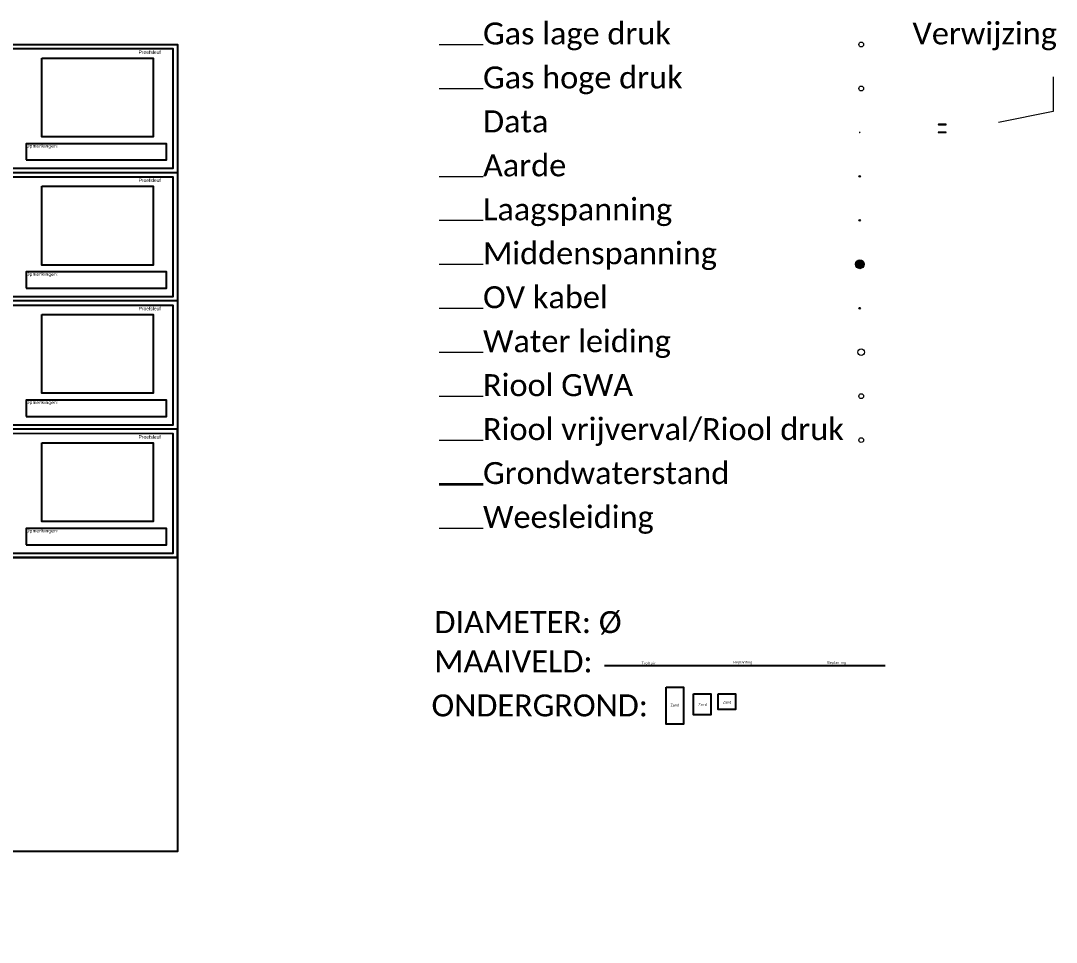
# Model space of a CAD drawing. Header units: metres. Extents: x 194652 to 194707, y 433581 to 433713.
# Drawn here: x 194677.11 to 194700.67, y 433657.87 to 433678.83 of the extents above; entities that cross this region are included whole.
import ezdxf
from ezdxf.enums import TextEntityAlignment as Align
from ezdxf.lldxf.tags import DXFTag

# ---------------------------------------------------------------- set-up
doc = ezdxf.new("R2010")
doc.units = ezdxf.units.M
for name, pattern in [('DASHEDX2', [38.1, 25.4, -12.7]), ('KL-WEESLEIDING-SO', [8.25, 0.25, -8]), ('RI-GWA-SO', [18.45, 6, -1.8, 1.75, -1.8, 1.75, -1.8, 1.75, -1.8]), ('RI-OVERIG-SO', [17, 5, -2, 2, -2, 0, -2, 2, -2])]:
    doc.linetypes.add(name, pattern=pattern)
for name, color, linetype, lineweight in [('B-OI-KL-DATA-G', 90, 'KL-DATA-SO', 18), ('B-OI-KL-ET_AARDING-G', 7, 'KL-AARDING-SO', 18), ('B-OI-KL-ET_LS-G', 190, 'KL-LS-SO', 18), ('B-OI-KL-ET_MS-G', 130, 'KL-MS-SO', 18), ('B-OI-KL-GAS_HD-G', 30, 'KL-GAS_HD-SO', 18), ('B-OI-KL-GAS_LD-G', 50, 'KL-GAS_LD-SO', 18), ('B-OI-KL-WATER-G', 170, 'KL-WATER-SO', 18), ('B-OI-KL-WEESLEIDING-G', 130, 'KL-WEESLEIDING-SO', 18), ('B-OI-OV-KABEL-G', 190, 'OV-KABEL-SO', 18), ('B-OI-RI-GWA-G', 30, 'RI-GWA-SO', 18), ('B-OI-RI-VRIJVERVAL-G', 210, 'RI-OVERIG-SO', 18), ('N-OI-GW-HOOGTE_GRONDWATERSTAND-G', 170, 'Continuous', 35)]:
    doc.layers.add(name, color=color, linetype=linetype, lineweight=lineweight)
doc.layers.add('Hulplijn kader', color=8, linetype='DASHEDX2')
doc.layers.add('KADER', color=7, linetype='Continuous')
doc.layers.add('X-XX-AL-HULPLIJN-G', color=7, linetype='Continuous', lineweight=18, plot=False)
doc.styles.add('Arial', font='arial.ttf', dxfattribs={"height": 0.8})
doc.styles.add('HDB', font='isocp.shx', dxfattribs={"height": 1.25})
doc.styles.add('Legend', font='calibri.ttf')
doc.styles.get("Standard").update_dxf_attribs({"font": 'isocp.shx'})
tags = doc.linetypes.add('KL-AARDING-SO', pattern='A,4,-1,[103,NLCS.SHX,S=0.75,R=0,X=0,Y=0],-1,4,-1,["A",Standard,S=1,R=0,X=0,Y=-0.5],-2', length=13).pattern_tags.tags
tags[18] = DXFTag(74, 10)
tags = doc.linetypes.add('KL-DATA-SO', pattern='A,4,-1,[101,NLCS.SHX,S=0.5,R=0,X=0,Y=0],-1,4,-1,["D",Standard,S=1,R=0,X=-0.25,Y=-0.5],-1.5', length=12.5).pattern_tags.tags
tags[18] = DXFTag(74, 10)
tags = doc.linetypes.add('KL-GAS_HD-SO', pattern='A,4,-1,[69,NLCS.SHX,S=0.5,R=0,X=0,Y=0],-1,4,-1,["H",Standard,S=1,R=0,X=0,Y=-0.5],-2', length=13).pattern_tags.tags
tags[18] = DXFTag(74, 10)
tags = doc.linetypes.add('KL-GAS_LD-SO', pattern='A,4,-1,[69,NLCS.SHX,S=0.5,R=0,X=0,Y=0],-1,4,-1,["L",Standard,S=1,R=0,X=0.25,Y=-0.5],-2', length=13).pattern_tags.tags
tags[18] = DXFTag(74, 10)
tags = doc.linetypes.add('KL-LS-SO', pattern='A,4,-1,[103,NLCS.SHX,S=0.75,R=0,X=0,Y=0],-1,4,-1,["L",Standard,S=1,R=0,X=0,Y=-0.5],-2', length=13).pattern_tags.tags
tags[18] = DXFTag(74, 10)
tags = doc.linetypes.add('KL-MS-SO', pattern='A,4,-1,[103,NLCS.SHX,S=0.75,R=0,X=0,Y=0],-1,4,-1,["M",Standard,S=1,R=0,X=0,Y=-0.5],-2', length=13).pattern_tags.tags
tags[18] = DXFTag(74, 10)
doc.linetypes.add('KL-WATER-SO', pattern='A,7,-0.5,[168,NLCS.SHX,S=0.75,R=0,X=0.75,Y=0],-2', length=9.5)
tags = doc.linetypes.add('OV-KABEL-SO', pattern='A,4,-1,[103,NLCS.SHX,S=0.75,R=0,X=0,Y=0],-1,4,-1.5,["0V",Standard,S=1,R=0,X=0,Y=-0.5],-3', length=14.5).pattern_tags.tags
tags[18] = DXFTag(74, 10)

msp = doc.modelspace()

# ---------------------------------------------------------------- hatches: boundary and pattern name
at = {"layer": 'B-OI-KL-DATA-G'}
h = msp.add_hatch(color=256, dxfattribs=at)
h.dxf.hatch_style = 1
h.paths.add_polyline_path([(194696.218, 433676.292, 1), (194696.178, 433676.292, 1)])
at = {"layer": 'B-OI-KL-ET_AARDING-G'}
h = msp.add_hatch(color=256, dxfattribs=at)
h.dxf.hatch_style = 1
h.paths.add_polyline_path([(194696.218, 433675.292, 1), (194696.178, 433675.292, 1)])
at = {"layer": 'B-OI-KL-ET_LS-G'}
h = msp.add_hatch(color=256, dxfattribs=at)
h.dxf.hatch_style = 1
h.paths.add_polyline_path([(194696.218, 433674.292, 1), (194696.178, 433674.292, 1)])
at = {"layer": 'B-OI-KL-ET_MS-G'}
h = msp.add_hatch(color=256, dxfattribs=at)
h.dxf.hatch_style = 1
h.paths.add_polyline_path([(194696.103, 433673.292, 1), (194696.303, 433673.292, 1)])
at = {"layer": 'B-OI-OV-KABEL-G'}
h = msp.add_hatch(color=256, dxfattribs=at)
h.dxf.hatch_style = 1
h.paths.add_polyline_path([(194696.218, 433672.292, 1), (194696.178, 433672.292, 1)])

# ---------------------------------------------------------------- linework, layer by layer
for points in [[(194677.23, 433675.665), (194680.424, 433675.665), (194680.424, 433676.034), (194677.23, 433676.034)], [(194677.23, 433672.748), (194680.424, 433672.748), (194680.424, 433673.117), (194677.23, 433673.117)], [(194677.23, 433669.83), (194680.424, 433669.83), (194680.424, 433670.199), (194677.23, 433670.199)], [(194677.23, 433666.911), (194680.424, 433666.911), (194680.424, 433667.281), (194677.23, 433667.281)], [(194691.797, 433663.674), (194692.189, 433663.674), (194692.189, 433662.826), (194691.797, 433662.826)], [(194692.417, 433663.516), (194692.809, 433663.516), (194692.809, 433663.042), (194692.417, 433663.042)], [(194692.98, 433663.522), (194693.372, 433663.522), (194693.369, 433663.163), (194692.977, 433663.163)]]:
    msp.add_lwpolyline(points, close=True)
msp.add_lwpolyline([(194690.389, 433664.161), (194696.781, 433664.161)])
at = {"layer": 'B-OI-KL-ET_AARDING-G', "linetype": 'Continuous'}
msp.add_lwpolyline([(194686.628, 433675.292), (194687.628, 433675.292)], dxfattribs=at)
msp.add_circle((194696.198, 433675.292), 0.02, dxfattribs=at)
at = {"layer": 'B-OI-KL-ET_LS-G', "linetype": 'Continuous'}
msp.add_lwpolyline([(194697.989, 433676.467), (194698.164, 433676.467, 1), (194698.164, 433676.477), (194697.989, 433676.477, 1)], format="xyb", close=True, dxfattribs=at)
msp.add_lwpolyline([(194686.628, 433674.292), (194687.628, 433674.292)], dxfattribs=at)
msp.add_circle((194696.198, 433674.292), 0.02, dxfattribs=at)
at = {"layer": 'B-OI-KL-ET_MS-G', "linetype": 'Continuous'}
msp.add_lwpolyline([(194697.989, 433676.287), (194698.164, 433676.287, 1), (194698.164, 433676.297), (194697.989, 433676.297, 1)], format="xyb", close=True, dxfattribs=at)
msp.add_lwpolyline([(194686.628, 433673.292), (194687.628, 433673.292)], dxfattribs=at)
msp.add_circle((194696.203, 433673.292), 0.1, dxfattribs=at)
at = {"layer": 'B-OI-KL-GAS_HD-G', "linetype": 'Continuous'}
msp.add_lwpolyline([(194686.628, 433677.292), (194687.628, 433677.292)], dxfattribs=at)
msp.add_circle((194696.233, 433677.292), 0.055, dxfattribs=at)
at = {"layer": 'B-OI-KL-GAS_LD-G', "linetype": 'Continuous'}
msp.add_lwpolyline([(194686.628, 433678.292), (194687.628, 433678.292)], dxfattribs=at)
msp.add_circle((194696.233, 433678.292), 0.055, dxfattribs=at)
at = {"layer": 'B-OI-KL-WATER-G', "linetype": 'Continuous'}
msp.add_lwpolyline([(194686.628, 433671.292), (194687.628, 433671.292)], dxfattribs=at)
msp.add_circle((194696.233, 433671.292), 0.075, dxfattribs=at)
at = {"layer": 'B-OI-KL-WEESLEIDING-G', "linetype": 'Continuous'}
msp.add_lwpolyline([(194686.628, 433667.292), (194687.628, 433667.292)], dxfattribs=at)
at = {"layer": 'B-OI-OV-KABEL-G', "linetype": 'Continuous'}
msp.add_lwpolyline([(194686.628, 433672.292), (194687.628, 433672.292)], dxfattribs=at)
msp.add_circle((194696.198, 433672.292), 0.02, dxfattribs=at)
at = {"layer": 'B-OI-RI-GWA-G', "linetype": 'Continuous'}
msp.add_lwpolyline([(194686.628, 433670.292), (194687.628, 433670.292)], dxfattribs=at)
msp.add_circle((194696.233, 433670.292), 0.055, dxfattribs=at)
at = {"layer": 'B-OI-RI-VRIJVERVAL-G', "linetype": 'Continuous'}
msp.add_lwpolyline([(194686.628, 433669.292), (194687.628, 433669.292)], dxfattribs=at)
msp.add_circle((194696.233, 433669.292), 0.055, dxfattribs=at)
at = {"layer": 'Hulplijn kader', "linetype": 'Continuous'}
for p, q in [((194680.68, 433675.375), (194666.117, 433675.375)), ((194680.68, 433672.457), (194666.117, 433672.457)), ((194680.68, 433669.539), (194651.555, 433669.539))]:
    msp.add_line(p, q, dxfattribs=at)
at = {"layer": 'Hulplijn kader', "linetype": 'Continuous', "ltscale": 0.1}
for points in [[(194677.589, 433677.983), (194680.121, 433677.983), (194680.121, 433676.192), (194677.589, 433676.192)], [(194677.589, 433675.066), (194680.121, 433675.066), (194680.121, 433673.275), (194677.589, 433673.275)], [(194677.589, 433672.148), (194680.121, 433672.148), (194680.121, 433670.357), (194677.589, 433670.357)], [(194677.589, 433669.229), (194680.121, 433669.229), (194680.121, 433667.438), (194677.589, 433667.438)]]:
    msp.add_lwpolyline(points, close=True, dxfattribs=at)
at = {"layer": 'KADER'}
for points in [[(194651.555, 433678.292), (194680.68, 433678.292), (194680.68, 433666.621), (194666.117, 433666.621), (194666.117, 433666.621), (194651.555, 433666.621), (194651.555, 433678.292)], [(194680.68, 433669.539), (194680.68, 433659.929), (194676.106, 433659.929), (194676.106, 433657.867), (194651.555, 433657.867), (194651.555, 433666.521), (194651.555, 433666.726), (194651.555, 433666.621), (194680.68, 433666.621)]]:
    msp.add_lwpolyline(points, close=True, dxfattribs=at)
at = {"layer": 'KADER', "linetype": 'ByBlock'}
for points in [[(194651.655, 433675.475), (194680.58, 433675.475), (194680.58, 433678.192), (194651.655, 433678.192)], [(194651.655, 433672.558), (194680.58, 433672.558), (194680.58, 433675.275), (194651.655, 433675.275)], [(194651.655, 433669.64), (194680.58, 433669.64), (194680.58, 433672.357), (194651.655, 433672.357)], [(194651.655, 433666.722), (194680.58, 433666.721), (194680.58, 433669.438), (194651.655, 433669.439)]]:
    msp.add_lwpolyline(points, close=True, dxfattribs=at)
at = {"layer": 'N-OI-GW-HOOGTE_GRONDWATERSTAND-G', "linetype": 'Continuous'}
msp.add_lwpolyline([(194686.628, 433668.292), (194687.628, 433668.292)], dxfattribs=at)
at = {"layer": 'X-XX-AL-HULPLIJN-G', "color": 253, "linetype": 'DASHEDX2', "ltscale": 0.05}
msp.add_lwpolyline([(194700.602, 433677.557), (194700.602, 433676.767), (194699.1, 433676.467)], dxfattribs=at)

# ---------------------------------------------------------------- texts
at = {"style": 'Legend'}
for s, p in [('Gas lage druk', (194687.628, 433678.292)), ('Verwijzing', (194697.398, 433678.292)), ('Gas hoge druk', (194687.628, 433677.292)), ('Data', (194687.628, 433676.292)), ('Aarde', (194687.628, 433675.292)), ('Laagspanning', (194687.628, 433674.292)), ('Middenspanning', (194687.628, 433673.292)), ('OV kabel', (194687.628, 433672.292)), ('Water leiding', (194687.628, 433671.292)), ('Riool GWA', (194687.628, 433670.292)), ('Riool vrijverval/Riool druk', (194687.628, 433669.292)), ('Grondwaterstand', (194687.628, 433668.292)), ('Weesleiding', (194687.628, 433667.292)), ('DIAMETER: Ø ', (194686.521, 433664.901)), ('MAAIVELD: ', (194686.518, 433664.008)), ('ONDERGROND: ', (194686.456, 433663.006))]:
    msp.add_text(s, height=0.5, dxfattribs=at).set_placement(p)
at = {"char_height": 0.08, "attachment_point": 1}
for insert in [(194677.235, 433676.026), (194677.235, 433673.109), (194677.235, 433670.191), (194677.235, 433667.273)]:
    msp.add_mtext_dynamic_manual_height_columns('Opmerkingen:', width=3.18182, gutter_width=9.375, heights=[0.357], dxfattribs=dict(at, insert=insert))
at = {"layer": 'KADER', "style": 'Arial'}
for p in [(194679.792, 433678.158), (194679.792, 433675.241), (194679.792, 433672.323), (194679.792, 433669.405)]:
    msp.add_text('Proefsleuf', height=0.08, dxfattribs=at).set_placement(p, align=Align.TOP_LEFT)
at = {"layer": 'KADER', "lineweight": -3, "char_height": 0.06, "attachment_point": 1, "style": 'HDB'}
for s, width, insert in [('Trottoir', 0.06, (194691.232, 433664.249)), ('Beplanting', 0.1618, (194693.326, 433664.27)), ('Beplanting', 0.1618, (194695.46, 433664.264)), ('Zand', 0.1618, (194691.892, 433663.295)), ('Zand', 0.1618, (194692.525, 433663.308)), ('Zand', 0.1618, (194693.081, 433663.359))]:
    msp.add_mtext_dynamic_manual_height_columns(s, width=width, gutter_width=6.25, heights=[0], dxfattribs=dict(at, insert=insert))

doc.saveas('drawing.dxf')
